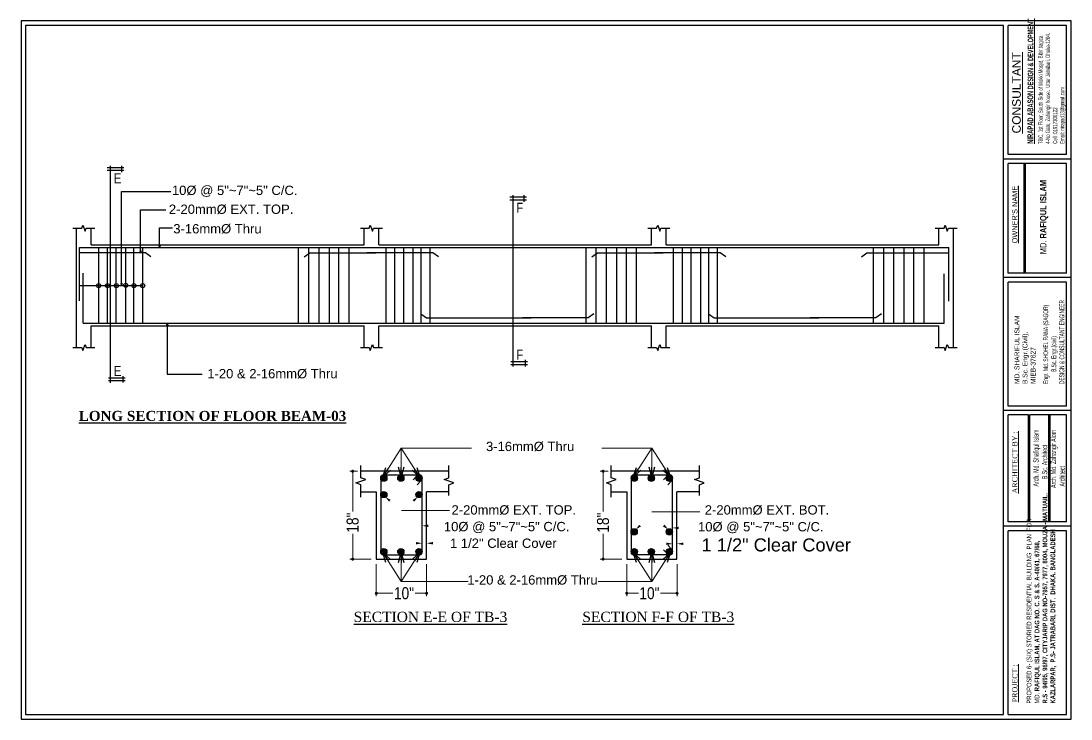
# Model space of a CAD drawing. Header units: inches. Extents: x -159432 to -126829, y -44881 to -40109.
# Drawn here: x -136685 to -135635, y -42614 to -41915 of the extents above; entities that cross this region are included whole.
import ezdxf

# ---------------------------------------------------------------- set-up
doc = ezdxf.new("R2010")
doc.units = ezdxf.units.IN
doc.header["$LTSCALE"] = 10
doc.header["$MEASUREMENT"] = 0
doc.header["$PDMODE"] = 34
doc.layers.get('0').update_dxf_attribs({"color": 140, "lineweight": 25})
doc.layers.get('Defpoints').update_dxf_attribs({"lineweight": 25})
for name, color, linetype, lineweight in [('B', 7, 'Continuous', 30), ('Dim-1', 7, 'Continuous', 13), ('hatch', 141, 'Continuous', 30), ('line', 134, 'Continuous', 30), ('rod', 167, 'Continuous', 30), ('TEX', 7, 'Continuous', 18), ('TEXT', 6, 'Continuous', 25), ('TEXT 02', 7, 'Continuous', 9), ('wall', 7, 'Continuous', 25), ('win', 143, 'Continuous', 25)]:
    doc.layers.add(name, color=color, linetype=linetype, lineweight=lineweight)
doc.styles.add('222', font='arial.ttf')
doc.styles.add('AR8', font='swisscl.ttf', dxfattribs={"height": 10})
doc.styles.add('AREAL', font='arial.ttf')
doc.styles.add('Arial', font='times.ttf', dxfattribs={"height": 8})
doc.styles.add('Arial Narrow', font='ARIALN.TTF', dxfattribs={"height": 8})
doc.styles.add('arn', font='ARIALN.TTF')
doc.styles.add('style1', font='micross.ttf', dxfattribs={"height": 18})
doc.dimstyles.new('ARCHITECTURAL', dxfattribs={"dimscale": 0, "dimtxt": 4, "dimasz": 2.5, "dimexe": 4, "dimexo": 4, "dimgap": 2, "dimtad": 1, "dimdec": 0, "dimzin": 3, "dimdsep": 46, "dimlunit": 4, "dimtxsty": 'Standard', "dimcen": -0.25, "dimclrd": 4, "dimclre": 256, "dimclrt": 2, "dimadec": 0, "dimazin": 0, "dimtfac": 1, "dimtdec": 0, "dimtofl": 0, "dimtmove": 2, "dimatfit": 3, "dimfxl": 1, "dimfrac": 2, "dimtolj": 1, "dimtzin": 0, "dimlwd": -1, "dimarcsym": 0})
doc.dimstyles.get("Standard").update_dxf_attribs({"dimtxt": 8, "dimasz": 2, "dimexe": 2, "dimexo": 3, "dimgap": 2, "dimtad": 1, "dimdec": 0, "dimzin": 0, "dimdsep": 46, "dimlunit": 3, "dimtxsty": 'Arial Narrow', "dimblk": 'DOT', "dimcen": 0.09, "dimclrd": 256, "dimclre": 256, "dimclrt": 256, "dimadec": 0, "dimazin": 0, "dimtfac": 1, "dimtdec": 0, "dimtix": 1, "dimtmove": 2, "dimatfit": 3, "dimldrblk": 'OPEN30', "dimfxl": 1, "dimtolj": 1, "dimtzin": 0, "dimlwd": -1, "dimlwe": -1, "dimarcsym": 0})

# ---------------------------------------------------------------- blocks, each defined once
blk = doc.blocks.new('_Dot')
at = {"color": 0, "linetype": 'ByBlock', "lineweight": -2}
blk.add_line((-0.5, 0), (-1, 0), dxfattribs=at)
at = {"color": 0, "linetype": 'ByBlock', "const_width": 0.5}
blk.add_lwpolyline([(-0.25, 0, 1), (0.25, 0, 1)], format="xyb", close=True, dxfattribs=at)
blk = doc.blocks.new('_Open30')
at = {"color": 0, "linetype": 'ByBlock', "lineweight": -2}
for p, q in [((-1, 0.26794919), (0, 0)), ((0, 0), (-1, -0.26794919)), ((0, 0), (-1, 0))]:
    blk.add_line(p, q, dxfattribs=at)
blk = doc.blocks.new('*D184')
at = {"layer": 'Defpoints', "color": 0}
for p in [(-136353.4660278785, -42365.52570059636), (-136343.5045762464, -42365.52570059636), (-136329.8009897969, -42453.47876128605)]:
    blk.add_point(p, dxfattribs=at)
at = {"layer": 'Dim-1'}
for p, q in [((-136348.5045762464, -42365.52570059636), (-136356.4660278785, -42365.52570059636)), ((-136353.4660278785, -42368.52570059636), (-136353.4660278785, -42405.97767432455)), ((-136353.4660278785, -42450.47876128605), (-136353.4660278785, -42428.02678755783)), ((-136334.8009897969, -42453.47876128605), (-136356.4660278785, -42453.47876128605))]:
    blk.add_line(p, q, dxfattribs=at)
at = {"layer": 'Dim-1', "xscale": 3, "yscale": 3, "zscale": 3}
for p, rotation in [((-136353.4660278785, -42365.52570059636), 90), ((-136353.4660278785, -42453.47876128605), 270)]:
    blk.add_blockref('_Dot', p, dxfattribs=dict(at, rotation=rotation))
at = {"layer": 'Dim-1', "color": 7, "insert": (-136353.4660278785, -42417.00223094121), "char_height": 12, "attachment_point": 5, "rotation": 90, "style": 'arn'}
blk.add_mtext('\\A1;{\\C256;18"}', dxfattribs=at)
blk = doc.blocks.new('DOT')
blk.add_line((-0.5, 0), (-1, 0))
at = {"const_width": 0.5}
blk.add_lwpolyline([(-0.25, 0, 1), (0.25, 0, 1)], format="xyb", close=True, dxfattribs=at)
blk = doc.blocks.new('*D185')
at = {"layer": 'Defpoints', "color": 0}
for p in [(-136329.8009897969, -42453.47876128605), (-136279.4382486859, -42453.47876128605), (-136329.8009897969, -42487.69142656698)]:
    blk.add_point(p, dxfattribs=at)
at = {"layer": 'Dim-1'}
for p, q in [((-136329.8009897969, -42458.47876128605), (-136329.8009897969, -42490.69142656698)), ((-136279.4382486859, -42458.47876128605), (-136279.4382486859, -42490.69142656698)), ((-136326.8009897969, -42487.69142656698), (-136313.144175858, -42487.69142656698)), ((-136282.4382486859, -42487.69142656698), (-136291.0950626247, -42487.69142656698))]:
    blk.add_line(p, q, dxfattribs=at)
at = {"layer": 'Dim-1', "xscale": 3, "yscale": 3, "zscale": 3, "rotation": 180}
blk.add_blockref('_Dot', (-136329.8009897969, -42487.69142656698), dxfattribs=at)
at = {"layer": 'Dim-1', "xscale": 3, "yscale": 3, "zscale": 3}
blk.add_blockref('_Dot', (-136279.4382486859, -42487.69142656698), dxfattribs=at)
at = {"layer": 'Dim-1', "color": 7, "insert": (-136302.1196192413, -42487.69142656698), "char_height": 12, "attachment_point": 5, "style": 'arn'}
blk.add_mtext('\\A1;{\\C256;10"}', dxfattribs=at)
blk = doc.blocks.new('*D186')
at = {"layer": 'Defpoints', "color": 0}
for p in [(-136102.8809848258, -42365.52570059636), (-136092.9195331937, -42365.52570059636), (-136079.2159467442, -42453.47876128605)]:
    blk.add_point(p, dxfattribs=at)
at = {"layer": 'Dim-1'}
for p, q in [((-136097.9195331937, -42365.52570059636), (-136105.8809848258, -42365.52570059636)), ((-136102.8809848258, -42368.52570059636), (-136102.8809848258, -42405.97767432455)), ((-136102.8809848258, -42450.47876128605), (-136102.8809848258, -42428.02678755783)), ((-136084.2159467442, -42453.47876128605), (-136105.8809848258, -42453.47876128605))]:
    blk.add_line(p, q, dxfattribs=at)
at = {"layer": 'Dim-1', "xscale": 3, "yscale": 3, "zscale": 3}
for p, rotation in [((-136102.8809848258, -42365.52570059636), 90), ((-136102.8809848258, -42453.47876128605), 270)]:
    blk.add_blockref('_Dot', p, dxfattribs=dict(at, rotation=rotation))
at = {"layer": 'Dim-1', "color": 7, "insert": (-136102.8809848258, -42417.00223094121), "char_height": 12, "attachment_point": 5, "rotation": 90, "style": 'arn'}
blk.add_mtext('\\A1;{\\C256;18"}', dxfattribs=at)
blk = doc.blocks.new('*D187')
at = {"layer": 'Defpoints', "color": 0}
for p in [(-136079.2159467442, -42453.47876128605), (-136028.8532056332, -42453.47876128605), (-136079.2159467442, -42487.69142656698)]:
    blk.add_point(p, dxfattribs=at)
at = {"layer": 'Dim-1'}
for p, q in [((-136079.2159467442, -42458.47876128605), (-136079.2159467442, -42490.69142656698)), ((-136028.8532056332, -42458.47876128605), (-136028.8532056332, -42490.69142656698)), ((-136076.2159467442, -42487.69142656698), (-136067.5591328053, -42487.69142656698)), ((-136031.8532056332, -42487.69142656698), (-136045.510019572, -42487.69142656698))]:
    blk.add_line(p, q, dxfattribs=at)
at = {"layer": 'Dim-1', "xscale": 3, "yscale": 3, "zscale": 3, "rotation": 180}
blk.add_blockref('_Dot', (-136079.2159467442, -42487.69142656698), dxfattribs=at)
at = {"layer": 'Dim-1', "xscale": 3, "yscale": 3, "zscale": 3}
blk.add_blockref('_Dot', (-136028.8532056332, -42487.69142656698), dxfattribs=at)
at = {"layer": 'Dim-1', "color": 7, "insert": (-136056.5345761887, -42487.69142656698), "char_height": 12, "attachment_point": 5, "style": 'arn'}
blk.add_mtext('\\A1;{\\C256;10"}', dxfattribs=at)

msp = doc.modelspace()

# ---------------------------------------------------------------- hatches: boundary and pattern name
at = {"layer": 'rod'}
for points in [[(-136319.1482580898, -42372.47779125877, 1), (-136325.3982580898, -42372.47779125877, 1)], [(-136302.1053209082, -42372.47779125877, 1), (-136308.3553209082, -42372.47779125877, 1)], [(-136283.9818678095, -42372.47779125877, 1), (-136290.2318678095, -42372.47779125877, 1)], [(-136068.5632150371, -42372.47779125877, 1), (-136074.8132150371, -42372.47779125877, 1)], [(-136051.5202778556, -42372.47779125877, 1), (-136057.7702778556, -42372.47779125877, 1)], [(-136033.3968247569, -42372.47779125877, 1), (-136039.6468247569, -42372.47779125877, 1)], [(-136319.1482580898, -42388.85298983363, 1), (-136325.3982580898, -42388.85298983363, 1)], [(-136283.9818678095, -42388.85298983363, 1), (-136290.2318678095, -42388.85298983363, 1)], [(-136068.6530381444, -42426.19281619202, -1), (-136074.9030381444, -42426.19281619202, -1)], [(-136033.4866478642, -42426.19281619202, -1), (-136039.7366478642, -42426.19281619202, -1)], [(-136325.3982580898, -42445.95102957359, 1), (-136319.1482580898, -42445.95102957359, 1)], [(-136308.3553209082, -42445.95102957359, 1), (-136302.1053209082, -42445.95102957359, 1)], [(-136290.2318678095, -42445.95102957359, 1), (-136283.9818678095, -42445.95102957359, 1)], [(-136074.8132150371, -42445.95102957359, 1), (-136068.5632150371, -42445.95102957359, 1)], [(-136057.7702778556, -42445.95102957359, 1), (-136051.5202778556, -42445.95102957359, 1)], [(-136039.6468247569, -42445.95102957359, 1), (-136033.3968247569, -42445.95102957359, 1)]]:
    msp.add_hatch(color=256, dxfattribs=at).paths.add_polyline_path(points)

# ---------------------------------------------------------------- linework, layer by layer
at = {"layer": 'B'}
for points in [[(-136345.7946769752, -42241.62645916426), (-136336.9892135483, -42241.62645916426), (-136335.8885306196, -42244.65056065517), (-136333.6871647653, -42238.60235767335), (-136332.5864818365, -42241.62645916426), (-136323.781018413, -42241.62645916426)], [(-135770.5043998741, -42241.62645916426), (-135761.6989364472, -42241.62645916426), (-135760.5982535185, -42244.65056065517), (-135758.3968876642, -42238.60235767335), (-135757.2962047354, -42241.62645916426), (-135748.4907413118, -42241.62645916426)]]:
    msp.add_lwpolyline(points, dxfattribs=at)
at = {"layer": 'hatch', "ltscale": 15}
for p, q in [((-136596.0263682146, -42059.64949627425), (-136596.0263682146, -42277.02857460817)), ((-136584.5075896951, -42066.23248306155), (-136584.5075896951, -42059.68854445521)), ((-136599.0281691591, -42061.50148251995), (-136582.4181406414, -42061.50148251995)), ((-136599.0281691591, -42064.19675752002), (-136582.4181406414, -42064.19675752002)), ((-136196.2737763137, -42090.92919587794), (-136179.663747796, -42090.92919587794)), ((-136193.2719753692, -42089.07720963224), (-136193.2719753692, -42260.72251825187)), ((-136181.7531968497, -42095.66019641954), (-136181.7531968497, -42089.1162578132)), ((-136196.2737763137, -42093.62447087801), (-136179.663747796, -42093.62447087801)), ((-136629.770872431, -42241.62645916423), (-136629.770872431, -42122.07278030102)), ((-136615.095100055, -42138.67607325826), (-136615.095100055, -42122.07278030102)), ((-136342.1257338804, -42138.67607325828), (-136342.1257338804, -42122.07278030104)), ((-136342.1257338804, -42138.67607325828), (-136342.1257338804, -42122.07278030104)), ((-136327.4499615044, -42138.67607325828), (-136327.4499615044, -42122.07278030104)), ((-136327.4499615044, -42138.67607325828), (-136327.4499615044, -42122.07278030104)), ((-136054.4805953299, -42138.67607325834), (-136054.4805953299, -42122.07278030104)), ((-136039.8048229539, -42138.67607325834), (-136039.8048229539, -42122.07278030104)), ((-135766.8354567793, -42138.67607325834), (-135766.8354567793, -42122.07278030104)), ((-135752.1596844033, -42138.67607325834), (-135752.1596844033, -42122.07278030104)), ((-136615.095100055, -42138.67607325826), (-136342.1257338804, -42138.67607325828)), ((-136327.4499615044, -42138.67607325828), (-136054.4805953299, -42138.67607325834)), ((-136039.8048229539, -42138.67607325834), (-135766.8354567793, -42138.67607325834)), ((-135752.1596844033, -42241.62645916426), (-135752.1596844033, -42138.67607325834)), ((-136615.095100055, -42241.62645916423), (-136615.095100055, -42220.0924635332)), ((-136615.095100055, -42220.0924635332), (-136342.1257338804, -42220.09246353323)), ((-136342.1257338804, -42241.62645916426), (-136342.1257338804, -42220.09246353323)), ((-136342.1257338804, -42241.62645916426), (-136342.1257338804, -42220.09246353323)), ((-136327.4499615044, -42241.62645916426), (-136327.4499615044, -42220.09246353323)), ((-136327.4499615044, -42241.62645916426), (-136327.4499615044, -42220.09246353323)), ((-136327.4499615044, -42220.09246353323), (-136054.4805953299, -42220.09246353328)), ((-136054.4805953299, -42241.62645916426), (-136054.4805953299, -42220.09246353328)), ((-136039.8048229539, -42241.62645916426), (-136039.8048229539, -42220.09246353328)), ((-136039.8048229539, -42220.09246353328), (-135766.8354567793, -42220.09246353328)), ((-135766.8354567793, -42241.62645916426), (-135766.8354567793, -42220.09246353328)), ((-136195.0688253696, -42255.79843472853), (-136178.4587968519, -42255.79843472853)), ((-136195.0688253696, -42258.49370972819), (-136178.4587968519, -42258.49370972819)), ((-136180.5482459055, -42260.52943527012), (-136180.5482459055, -42253.98549666379)), ((-136583.3026387509, -42276.83549162643), (-136583.3026387509, -42270.29155302009)), ((-136597.823218215, -42272.10449108484), (-136581.2131896973, -42272.10449108484)), ((-136597.823218215, -42274.79976608449), (-136581.2131896973, -42274.79976608449))]:
    msp.add_line(p, q, dxfattribs=at)
for points in [[(-136633.4398155258, -42122.07278030102), (-136624.6343520989, -42122.07278030102), (-136623.5336691701, -42119.0486788101), (-136621.3323033159, -42125.09688179193), (-136620.2316203871, -42122.07278030102), (-136611.4261569635, -42122.07278030102)], [(-136345.7946769752, -42122.07278030104), (-136336.9892135483, -42122.07278030104), (-136335.8885306196, -42119.04867881013), (-136333.6871647653, -42125.09688179196), (-136332.5864818365, -42122.07278030104), (-136323.781018413, -42122.07278030104)], [(-136345.7946769752, -42122.07278030104), (-136336.9892135483, -42122.07278030104), (-136335.8885306196, -42119.04867881013), (-136333.6871647653, -42125.09688179196), (-136332.5864818365, -42122.07278030104), (-136323.781018413, -42122.07278030104)], [(-136058.1495384247, -42122.07278030104), (-136049.3440749978, -42122.07278030104), (-136048.243392069, -42119.04867881013), (-136046.0420262148, -42125.09688179196), (-136044.941343286, -42122.07278030104), (-136036.1358798624, -42122.07278030104)], [(-135770.5043998741, -42122.07278030104), (-135761.6989364472, -42122.07278030104), (-135760.5982535185, -42119.04867881013), (-135758.3968876642, -42125.09688179196), (-135757.2962047354, -42122.07278030104), (-135748.4907413118, -42122.07278030104)], [(-136633.4398155258, -42241.62645916423), (-136624.6343520989, -42241.62645916423), (-136623.5336691701, -42244.65056065514), (-136621.3323033159, -42238.60235767332), (-136620.2316203871, -42241.62645916423), (-136611.4261569635, -42241.62645916423)], [(-136345.7946769752, -42241.62645916426), (-136336.9892135483, -42241.62645916426), (-136335.8885306196, -42244.65056065517), (-136333.6871647653, -42238.60235767335), (-136332.5864818365, -42241.62645916426), (-136323.781018413, -42241.62645916426)], [(-136058.1495384247, -42241.62645916426), (-136049.3440749978, -42241.62645916426), (-136048.243392069, -42244.65056065517), (-136046.0420262148, -42238.60235767335), (-136044.941343286, -42241.62645916426), (-136036.1358798624, -42241.62645916426)]]:
    msp.add_lwpolyline(points, dxfattribs=at)
at = {"layer": 'line'}
for p, q in [((-135702.2202195683, -42608.99442567502), (-135702.2202195683, -41919.32066493134)), ((-135697.4685926905, -42048.5361272099), (-135697.4685926905, -41919.32066507448)), ((-135639.2239895207, -42048.5361270667), (-135697.4685926905, -42048.5361272099)), ((-135634.6297084844, -42053.04735168488), (-135702.2202195683, -42053.04735168488)), ((-135697.4685926905, -42167.10420997591), (-135697.4685926905, -42057.30795285624)), ((-135639.2239895207, -42057.30795271304), (-135697.4685926905, -42057.30795285624)), ((-135681.4914544923, -42167.10420989605), (-135681.4914547063, -42057.30795277643)), ((-135680.1788025036, -42167.10420989278), (-135680.1788027177, -42057.30795277317)), ((-135634.6297084844, -42171.61543445089), (-135702.2202195683, -42171.61543445089)), ((-135665.0229540076, -42167.10420989605), (-135697.4685926905, -42167.10420997591)), ((-135697.4685926905, -42300.27813523489), (-135697.4685926905, -42176.12665892597)), ((-135663.7103020011, -42176.12665900889), (-135697.4685926905, -42176.12665892597)), ((-135639.2239895207, -42167.10420983271), (-135665.0229540076, -42167.10420989605)), ((-135665.0229536933, -42300.27813515519), (-135697.4685926905, -42300.27813523489)), ((-135639.2239895207, -42300.27813509163), (-135665.0229536933, -42300.27813515519)), ((-135634.6297084844, -42304.60122518868), (-135702.2202195683, -42304.60122518868)), ((-135697.4685926905, -42416.04054495633), (-135697.4685926905, -42309.04996088116)), ((-135677.0643448263, -42309.04996080135), (-135697.4685926905, -42309.04996088116)), ((-135697.4685926905, -42391.4787665746), (-135697.4685926905, -42309.04996088116)), ((-135677.064344589, -42416.04054487659), (-135677.0643448263, -42309.04996080135)), ((-135639.2239895207, -42309.04996073795), (-135675.7516928372, -42309.04996079823)), ((-135675.7516926, -42416.04054487336), (-135675.7516928372, -42309.04996079823)), ((-135656.7372729156, -42415.75122189807), (-135656.7372730687, -42309.04996076784)), ((-135655.4246209265, -42415.75122189141), (-135655.4246210798, -42309.04996076552)), ((-135677.064344589, -42416.04054487659), (-135697.4685926905, -42416.04054495633)), ((-135639.2239904458, -42416.04054481326), (-135675.7516926, -42416.04054487336)), ((-135634.6297084844, -42420.63482676331), (-135702.2202195683, -42420.63482692946)), ((-135639.2239904458, -42425.22910873597), (-135697.4685926905, -42425.22910887911)), ((-135697.4685926905, -42608.99442567492), (-135697.4685926905, -42425.22910887911))]:
    msp.add_line(p, q, dxfattribs=at)
msp.add_lwpolyline([(-136685.3782043813, -42613.58870763619), (-135634.6297084844, -42613.58870763633), (-135634.6297084844, -41914.72638296987), (-136685.3782043813, -41914.72638296987)], close=True, dxfattribs=at)
for points in [[(-135702.2202195683, -41919.32066493134), (-136680.7839224198, -41919.32066493134), (-136680.7839224198, -42608.99442567488), (-135702.2202195683, -42608.99442567492)], [(-135639.2239904458, -42048.5361270667), (-135639.2239904458, -41919.32066493134), (-135697.4685926905, -41919.32066493134)], [(-135639.2239904458, -42167.10420983271), (-135639.2239904458, -42057.30795271304)], [(-135639.2239904458, -42300.27813509163), (-135639.2239904458, -42176.1266590692), (-135663.7103020011, -42176.12665900889)], [(-135639.2239904458, -42416.04054481326), (-135639.2239904458, -42309.04996073795)], [(-135697.4685926905, -42608.99442567492), (-135639.2239904458, -42608.99442567502), (-135639.2239904458, -42425.22910873597)]]:
    msp.add_lwpolyline(points, dxfattribs=at)
at = {"layer": 'rod'}
for p, q in [((-136626.8357179564, -42195.05446004072), (-136626.8357179564, -42141.61122773324)), ((-136626.8357179564, -42141.61122773324), (-136292.3937491194, -42141.61122773326)), ((-136607.6285768007, -42217.15730905828), (-136607.6285768007, -42141.61122773324)), ((-136598.8231133771, -42217.15730905828), (-136598.8231133771, -42141.61122773324)), ((-136590.0176499502, -42217.15730905828), (-136590.0176499502, -42141.61122773324)), ((-136580.4783979063, -42217.15730905828), (-136580.4783979063, -42141.61122773324)), ((-136572.4067230996, -42217.15730905828), (-136572.4067230996, -42141.61122773324)), ((-136563.6012596761, -42217.15730905828), (-136563.6012596761, -42141.61122773324)), ((-136407.6039024041, -42217.1573090583), (-136407.6039024041, -42141.61122773326)), ((-136397.3308617432, -42217.1573090583), (-136397.3308617432, -42141.61122773326)), ((-136387.057821079, -42217.1573090583), (-136387.057821079, -42141.61122773326)), ((-136376.7847804182, -42217.1573090583), (-136376.7847804182, -42141.61122773326)), ((-136367.2455283743, -42217.1573090583), (-136367.2455283743, -42141.61122773326)), ((-136356.9724877101, -42217.1573090583), (-136356.9724877101, -42141.61122773326)), ((-136339.1905794059, -42141.61122773326), (-136044.4955821501, -42141.61122773326)), ((-136319.9834382501, -42217.1573090583), (-136319.9834382501, -42141.61122773326)), ((-136311.1779748265, -42217.1573090583), (-136311.1779748265, -42141.61122773326)), ((-136302.3725113996, -42217.1573090583), (-136302.3725113996, -42141.61122773326)), ((-136292.8332593557, -42217.1573090583), (-136292.8332593557, -42141.61122773326)), ((-136284.7615845491, -42217.1573090583), (-136284.7615845491, -42141.61122773326)), ((-136275.9561211255, -42217.1573090583), (-136275.9561211255, -42141.61122773326)), ((-136119.9587638535, -42217.1573090583), (-136119.9587638535, -42141.61122773326)), ((-136109.6857231927, -42217.1573090583), (-136109.6857231927, -42141.61122773326)), ((-136099.4126825285, -42217.1573090583), (-136099.4126825285, -42141.61122773326)), ((-136089.1396418677, -42217.1573090583), (-136089.1396418677, -42141.61122773326)), ((-136079.6003898238, -42217.1573090583), (-136079.6003898238, -42141.61122773326)), ((-136069.3273491596, -42217.1573090583), (-136069.3273491596, -42141.61122773326)), ((-136051.5454408553, -42141.61122773326), (-135756.9540326777, -42141.61122773326)), ((-136032.3382996996, -42217.1573090583), (-136032.3382996996, -42141.61122773326)), ((-136023.532836276, -42217.1573090583), (-136023.532836276, -42141.61122773326)), ((-136014.7273728491, -42217.1573090583), (-136014.7273728491, -42141.61122773326)), ((-136005.1881208052, -42217.1573090583), (-136005.1881208052, -42141.61122773326)), ((-135997.1164459985, -42217.1573090583), (-135997.1164459985, -42141.61122773326)), ((-135988.3109825749, -42217.1573090583), (-135988.3109825749, -42141.61122773326)), ((-135832.313625303, -42217.1573090583), (-135832.313625303, -42141.61122773326)), ((-135822.0405846421, -42217.1573090583), (-135822.0405846421, -42141.61122773326)), ((-135811.7675439779, -42217.1573090583), (-135811.7675439779, -42141.61122773326)), ((-135801.4945033171, -42217.1573090583), (-135801.4945033171, -42141.61122773326)), ((-135791.9552512732, -42217.1573090583), (-135791.9552512732, -42141.61122773326)), ((-135781.682210609, -42217.1573090583), (-135781.682210609, -42141.61122773326)), ((-135756.9540326778, -42195.40141605285), (-135756.9540326778, -42141.61122773414)), ((-136623.0570072622, -42217.15730905828), (-136623.0570072622, -42167.32858784831)), ((-135761.6961699841, -42217.15730905877), (-135761.6961699841, -42167.82679567727)), ((-136626.8357179564, -42179.66305910701), (-136563.6012596761, -42179.66305910701)), ((-136623.0570072622, -42217.15730905828), (-136292.3937491193, -42217.1573090583)), ((-136339.1905794059, -42217.1573090583), (-136045.8990228888, -42217.1573090583)), ((-136051.5454408553, -42217.1573090583), (-135761.6961699841, -42217.1573090583)), ((-136325.3982580843, -42371.55415711499), (-136325.3982580843, -42446.87466371737)), ((-136286.1832336686, -42369.35279125877), (-136323.1968922308, -42369.35279125877)), ((-136289.1492934185, -42370.13404125877), (-136292.8925981526, -42374.23520103459)), ((-136285.1613499249, -42374.98055215744), (-136288.8059685348, -42378.97359154531)), ((-136283.9818678095, -42446.87466371737), (-136283.9818678095, -42371.55415711499)), ((-136074.8132150317, -42371.55415711499), (-136074.8132150317, -42446.87466371737)), ((-136035.5981906159, -42369.35279125877), (-136072.6118491782, -42369.35279125877)), ((-136038.5642503659, -42370.13404125877), (-136042.3075550999, -42374.23520103459)), ((-136034.5763068722, -42374.98055215744), (-136038.2209254821, -42378.97359154531)), ((-136033.3968247569, -42446.87466371737), (-136033.3968247569, -42371.55415711499)), ((-136034.5763068722, -42443.4482686749), (-136038.2209254821, -42439.45522928703)), ((-136323.1968922308, -42449.07602957359), (-136286.1832336686, -42449.07602957359)), ((-136035.5981906159, -42449.07602957359), (-136072.6118491782, -42449.07602957359)), ((-136038.5642503659, -42448.29477957359), (-136042.3075550999, -42444.19361979777))]:
    msp.add_line(p, q, dxfattribs=at)
for points in [[(-136555.3389155188, -42150.78010130022), (-136560.9452182588, -42146.88129508345), (-136626.8357179564, -42146.88129508348)], [(-136401.8819184166, -42150.78010130022), (-136396.2756156766, -42146.88129508345), (-136330.385115979, -42146.88129508348)], [(-136267.6937769682, -42150.78010130022), (-136273.3000797083, -42146.88129508345), (-136339.1905794059, -42146.88129508348)], [(-136114.236779866, -42150.78010130028), (-136108.630477126, -42146.88129508351), (-136042.7399774285, -42146.88129508353)], [(-135980.0486384176, -42150.78010130028), (-135985.6549411577, -42146.88129508351), (-136051.5454408553, -42146.88129508353)], [(-135844.3819176908, -42150.78010130022), (-135838.7756149507, -42146.88129508345), (-135756.8504435996, -42146.88129508348)], [(-136285.1594974531, -42207.98843549134), (-136279.5531947131, -42211.88724170812), (-136174.844139957, -42211.88724170809)], [(-136112.1528009462, -42207.98843549134), (-136117.7591036863, -42211.88724170812), (-136183.6496033839, -42211.88724170809)], [(-135997.3654443057, -42207.98843549134), (-135991.7591415656, -42211.88724170812), (-135887.0500868096, -42211.88724170809)], [(-135824.3587477988, -42207.98843549134), (-135829.9650505389, -42211.88724170812), (-135895.8555502365, -42211.88724170809)]]:
    msp.add_lwpolyline(points, dxfattribs=at)
for centre in [(-136607.6285768007, -42179.66305910701), (-136598.8231133771, -42179.66305910702), (-136590.0176499502, -42179.66305910701), (-136580.4783979063, -42179.38426839576), (-136572.4067230996, -42179.66305910701), (-136563.6012596761, -42179.66305910702)]:
    msp.add_circle(centre, 2, dxfattribs=at)
for centre, start, end in [((-136323.1968922308, -42371.55415711499), 90, 180), ((-136286.1832336686, -42371.55415711499), 0, 90), ((-136072.6118491782, -42371.55415711499), 90, 180), ((-136035.5981906159, -42371.55415711499), 0, 90), ((-136323.1968922308, -42446.87466371737), 180, 270), ((-136286.1832336686, -42446.87466371737), 270, 0), ((-136072.6118491782, -42446.87466371737), 180, 270), ((-136035.5981906159, -42446.87466371737), 270, 0)]:
    msp.add_arc(centre, 2.201365856250001, start, end, dxfattribs=at)
at = {"layer": 'TEX'}
for p, q in [((-136304.817400885, -42342.36326823822), (-136234.6776112529, -42342.36326823822)), ((-136054.2323578324, -42342.36326823822), (-136104.0797398857, -42342.36326823822)), ((-136304.6900629497, -42404.83333730412), (-136256.4252746537, -42404.83333730412)), ((-136304.6900629497, -42404.83333730412), (-136264.1834001006, -42404.83333730412)), ((-136054.1948430043, -42406.13146385212), (-136005.9300547083, -42406.13146385212)), ((-136054.1948430043, -42406.13146385212), (-136013.6881801553, -42406.13146385212)), ((-136304.817400885, -42476.06555259413), (-136238.0344001528, -42476.06555259413)), ((-136054.2323578324, -42476.06555259413), (-136107.6767546815, -42476.06555259413))]:
    msp.add_line(p, q, dxfattribs=at)
for points in [[(-136316.2981764555, -42395.0979994928, 2.44713710564045, 0, 0), (-136320.6502988215, -42391.35864125494, 0, 0, 0), (-136304.6900629497, -42404.83333730412, 0, 0, 0), (-136304.6900629497, -42404.83333730412, 0, 0, 0)], [(-136292.6448620041, -42395.22529832714, 2.44713710564045, 0, 0), (-136288.4818035703, -42391.32881536308, 0, 0, 0), (-136304.6900629497, -42404.83333730412, 0, 0, 0), (-136304.6900629497, -42404.83333730412, 0, 0, 0)], [(-136065.8029565101, -42419.94780653284, 2.44713710564045, 0, 0), (-136070.1550788762, -42423.68716477069, 0, 0, 0), (-136054.1948430043, -42406.13146385212, 0, 0, 0), (-136054.1948430043, -42406.13146385212, 0, 0, 0)], [(-136042.1496420587, -42419.82050769851, 2.44713710564045, 0, 0), (-136037.9865836249, -42423.71699066256, 0, 0, 0), (-136054.1948430043, -42406.13146385212, 0, 0, 0), (-136054.1948430043, -42406.13146385212, 0, 0, 0)], [(-136277.7047318497, -42420.1487547231, 2.44713710564045, 0, 0), (-136283.9818678095, -42420.1487547231, 0, 0, 0), (-136262.2386082902, -42420.1487547231, 0, 0, 0)], [(-136027.119688797, -42422.26834480868, 2.44713710564045, 0, 0), (-136033.3968247569, -42422.26834480868, 0, 0, 0), (-136007.9192782088, -42422.26834480868, 0, 0, 0)], [(-136290.2590037694, -42437.59430563915, 2.44713710564045, 0, 0), (-136283.9818678095, -42437.59430563915, 0, 0, 0), (-136305.7251273289, -42437.59430563915, 0, 0, 0)], [(-136273.2414788796, -42437.59430563915, 2.44713710564045, 0, 0), (-136279.5186148394, -42437.59430563915, 0, 0, 0), (-136256.762211421, -42437.59430563915, 0, 0, 0)], [(-136039.6739607168, -42438.15571232171, 2.44713710564045, 0, 0), (-136033.3968247569, -42438.15571232171, 0, 0, 0), (-136055.1400842763, -42438.15571232171, 0, 0, 0)], [(-136022.6564358269, -42438.15571232171, 2.44713710564045, 0, 0), (-136028.9335717867, -42438.15571232171, 0, 0, 0), (-136006.1771683684, -42438.15571232171, 0, 0, 0)]]:
    msp.add_lwpolyline(points, format="xyseb", dxfattribs=at)
at = {"layer": 'wall'}
for centre in [(-136322.2732580898, -42372.47779125877), (-136305.2303209082, -42372.47779125877), (-136287.1068678095, -42372.47779125877), (-136071.6882150371, -42372.47779125877), (-136054.6452778556, -42372.47779125877), (-136036.5218247569, -42372.47779125877), (-136322.2732580898, -42388.85298983363), (-136287.1068678095, -42388.85298983363), (-136071.7780381444, -42426.19281619202), (-136036.6116478642, -42426.19281619202), (-136322.2732580898, -42445.95102957359), (-136305.2303209082, -42445.95102957359), (-136287.1068678095, -42445.95102957359), (-136071.6882150371, -42445.95102957359), (-136054.6452778556, -42445.95102957359), (-136036.5218247569, -42445.95102957359)]:
    msp.add_circle(centre, 3.125, dxfattribs=at)
at = {"layer": 'win'}
for p, q in [((-136257.0883548441, -42365.52570059636), (-136345.3035938867, -42365.52570059636)), ((-136006.5033117915, -42365.52570059636), (-136094.718550834, -42365.52570059636)), ((-136345.303593892, -42386.08317176557), (-136329.8009897969, -42386.08317176557)), ((-136329.8009897969, -42386.08317176557), (-136329.8009897969, -42453.47876128605)), ((-136279.5791360971, -42453.47876128605), (-136279.5791360971, -42386.22405918083)), ((-136257.0883548441, -42386.08317176557), (-136279.4382486859, -42386.08317176557)), ((-136094.7185508393, -42386.08317176557), (-136079.2159467442, -42386.08317176557)), ((-136079.2159467442, -42386.08317176557), (-136079.2159467442, -42453.47876128605)), ((-136028.9940930445, -42453.47876128605), (-136028.9940930445, -42386.22405918083)), ((-136006.5033117915, -42386.08317176557), (-136028.8532056332, -42386.08317176557)), ((-136329.8009897969, -42453.47876128605), (-136279.5791360971, -42453.47876128605)), ((-136079.2159467442, -42453.47876128605), (-136028.9940930445, -42453.47876128605))]:
    msp.add_line(p, q, dxfattribs=at)
for points in [[(-136345.303593892, -42391.36644982106), (-136345.303593892, -42379.03880102537), (-136350.1421562774, -42377.27770834065), (-136340.4650315066, -42373.75552297122), (-136345.303593892, -42371.99443028583), (-136345.303593892, -42359.66678149081)], [(-136257.0883548441, -42389.82592089057), (-136257.0883548441, -42379.03880102537), (-136252.2497924587, -42377.27770834065), (-136261.9269172295, -42373.75552297122), (-136257.0883548441, -42371.99443028583), (-136257.0883548441, -42359.66678149081)], [(-136094.7185508393, -42391.36644982106), (-136094.7185508393, -42379.03880102537), (-136099.5571132248, -42377.27770834065), (-136089.8799884539, -42373.75552297122), (-136094.7185508393, -42371.99443028583), (-136094.7185508393, -42359.66678149081)], [(-136006.5033117915, -42389.82592089057), (-136006.5033117915, -42379.03880102537), (-136001.664749406, -42377.27770834065), (-136011.3418741769, -42373.75552297122), (-136006.5033117915, -42371.99443028583), (-136006.5033117915, -42359.66678149081)]]:
    msp.add_lwpolyline(points, dxfattribs=at)
for centre in [(-136279.4382486859, -42386.22405918083), (-136028.8532056332, -42386.22405918083)]:
    msp.add_arc(centre, 0.1408874148, 90, 180, dxfattribs=at)

# ---------------------------------------------------------------- texts
at = {"layer": 'TEX', "style": 'AREAL'}
for s, p in [('2-20mm%%C EXT. TOP.', (-136537.3689164161, -42107.85788561787)), ('3-16mm%%C Thru ', (-136532.9625117642, -42127.40941147114)), ('1-20 & 2-16mm%%C Thru ', (-136498.9709483129, -42272.47715166125)), ('3-16mm%%C Thru ', (-136220.0611331234, -42345.32665619897)), ('2-20mm%%C EXT. TOP.', (-136254.5379047937, -42408.89865133912)), ('2-20mm%%C EXT. BOT.', (-136001.1233799813, -42408.89865133912)), ('10%%C @ 5"~7"~5" C/C.', (-136262.185616391, -42425.58474933374)), ('10%%C @ 5"~7"~5" C/C.', (-136007.8662863096, -42425.73250852398)), ('1-20 & 2-16mm%%C Thru ', (-136238.7275289366, -42478.99176605266))]:
    msp.add_text(s, height=9.331199999999999, dxfattribs=at).set_placement(p)
at = {"layer": 'TEX'}
for s, insert, char_height, width, attachment_point, style in [('E', (-136592.4876125142, -42067.29667552077), 10, 7.139563437926331, 1, 'arn'), ('10%%C @ 5"~7"~5" C/C.', (-136471.5304392462, -42085.21734369148), 9.331199999999999, 148.1724251614069, 5, 'AREAL'), ('F', (-136189.7332196688, -42096.72438887876), 10, 7.139563437926331, 1, 'arn'), ('F', (-136189.7332196688, -42243.81953028212), 10, 7.139563437926331, 1, 'arn'), ('E', (-136592.4876125142, -42260.12558663842), 10, 7.139563437926331, 1, 'arn')]:
    msp.add_mtext(s, dxfattribs=dict(at, insert=insert, char_height=char_height, width=width, attachment_point=attachment_point, style=style))
at = {"layer": 'TEX', "attachment_point": 5, "style": 'AREAL'}
for insert, char_height in [((-136202.7078395085, -42437.6486182617), 9.331199999999999), ((-135929.5921247991, -42439.39276126654), 13.06368)]:
    msp.add_mtext('1 1/2" Clear Cover', dxfattribs=dict(at, insert=insert, char_height=char_height))
at = {"layer": 'TEXT', "attachment_point": 1}
for s, insert, char_height, width, style in [('{\\fTimes New Roman|b1|i0|c0|p18;\\LLONG SECTION OF FLOOR BEAM-03}', (-136627.5959309333, -42305.09453124942), 10, 296.9790576106356, 'arn'), ('{\\LSECTION E-E OF TB-3}', (-136352.4583918953, -42506.19875687609), 10.26432, 151.9139341012257, 'Arial'), ('{\\LSECTION F-F OF TB-3}', (-136123.6476978953, -42506.19875687609), 10.26432, 174.0050466485469, 'Arial')]:
    msp.add_mtext(s, dxfattribs=dict(at, insert=insert, char_height=char_height, width=width, style=style))
at = {"layer": 'TEXT 02', "color": 1, "insert": (-135678.1793917967, -42037.63690803007), "char_height": 6.246012655179007, "width": 159.0156673214061, "attachment_point": 1, "rotation": 89.99999999999967, "style": 'AR8'}
msp.add_mtext('\\pt1.04;{\\fArial Narrow|b1|i0|c0|p34;\\H0.9231x;\\W0.7;\\LNIRAPAD ABASON\\fArial Narrow|b0|i0|c0|p34;\\H0.965x; \\fArial Narrow|b1|i0|c0|p34;DESIGN & DEVELOPMENT}', dxfattribs=at)
at = {"layer": 'TEXT 02', "attachment_point": 1}
for s, insert, char_height, width, rotation, style in [('\\pt1.387;{\\fArial|b0|i0|c0|p34;\\L\\C7;CONSULTANT}', (-135693.4853622053, -42027.34984486717), 8.593332908499145, 56.95764267416502, 89.99999999999972, 'AR8'), ("{\\fSwis721 Lt BT|b0|i0|c0|p34;\\L\\C0;OWNER'S NAME}", (-135693.4529172737, -42137.32247014344), 5.246447721346765, 56.00127358722366, 89.99999999999656, '222'), ('{\\fArial|b0|i0|c161|p34;\\W0.7;MD.\\fArial|b1|i0|c0|p34; RAFIQUL ISLAM}', (-135665.6149489745, -42148.2509872046), 6.388457061701419, 90.84837612928487, 89.99999999999653, 'AREAL'), ('{\\fArial Narrow|b0|i0|c0|p34;\\W0.7;Engr. Md. SHOHEL RANA (SAGOR)\\P         B.Sc. Engr.(civil)  \\PDESIGN & CONSULTANT ENGINEER  }', (-135662.3369205673, -42278.20856723717), 4.851000000000001, 106.6641940787397, 89.99999999999648, '222'), ('{\\fArial Narrow|b0|i0|c0|p34;MD. SHARIFUL ISLAM\\PB.Sc. Engr.(Civil),\\PMIEB-37627}', (-135691.1546060013, -42278.20856723717), 4.851000000000001, 106.6641940787397, 89.99999999999648, '222'), ('{\\fTimes New Roman|b0|i0|c0|p18;\\LARCHITECT BY :}', (-135693.4344350328, -42387.76561900698), 5.246447721346765, 62.36855763781281, 89.99999999999656, '222'), ('{\\fArial Narrow|b0|i0|c0|p34;\\W0.7;\\P Arch. Md. Shafiqul Islam\\P      B.Sc. Architect\\PArch. Md. Zahangir Alom\\P Architect}', (-135681.0502328401, -42382.26337723093), 5.246447721346765, 86.6017539762447, 89.99999999999656, '222'), ('\\pt6.13;{\\fArial|b0|i0|c161|p34;\\W0.7;PROPOSED 6- (SIX) STORIED RESIDENTIAL BUILDING  PLAN  FOR \\fArial|b0|i0|c0|p34;\\P\\fArial|b0|i0|c161|p34;MD.\\fArial|b1|i0|c0|p34; RAFIQUL ISLAM, AT DAG NO. C. S & S. A-40/41, 67/68,\\PR.S - 94/95, 96/97, CITYJARIP DAG NO-7957, 7977, 8004, MOUZA - MATUAIL, \\PKAZLARPAR,  P.S- JATRABARI, DIST.  DHAKA. BANGLADESH}', (-135678.9965940452, -42598.09873578907), 4.76949792849706, 168.4672558348785, 89.99999999999653, 'AREAL'), ('{\\fTimes New Roman|b0|i0|c0|p18;\\LPROJECT :}', (-135693.4344350328, -42596.87594892669), 5.246447721346765, 37.8878450757523, 89.99999999999656, '222')]:
    msp.add_mtext(s, dxfattribs=dict(at, insert=insert, char_height=char_height, width=width, rotation=rotation, style=style))
at = {"layer": 'TEXT 02', "color": 3, "insert": (-135667.2031526404, -42037.69025114351), "char_height": 4.331751563583211, "width": 119.4548292136399, "attachment_point": 1, "rotation": 89.99999999999972, "style": 'style1'}
msp.add_mtext('{\\fArial Narrow|b0|i0|c0|p34;\\W0.7;78/C, 1st Floor, South Side of Mokki Mosjid, Bibir bagica\\P4-No Gate, Zahangir house,  Uttar Jatrabari, Dhaka-1204. \\PCell :01917300122 \\PEmail: nirapad13@gmail.com}', dxfattribs=at)

# ---------------------------------------------------------------- dimensions: what is measured, and where the dimension line sits
at = {"layer": 'Dim-1'}
for base, p1, p2, angle, text, picture, middle in [((-136353.4660278785, -42365.52570059636), (-136329.8009897969, -42453.47876128605), (-136343.5045762464, -42365.52570059636), 90, '{\\C256;18"}', '*D184', (-136353.4660278785, -42417.00223094121)), ((-136102.8809848258, -42365.52570059636), (-136079.2159467442, -42453.47876128605), (-136092.9195331937, -42365.52570059636), 90, '{\\C256;18"}', '*D186', (-136102.8809848258, -42417.00223094121)), ((-136329.8009897969, -42487.69142656698), (-136279.4382486859, -42453.47876128605), (-136329.8009897969, -42453.47876128605), 180, '{\\C256;10"}', '*D185', (-136302.1196192413, -42487.69142656698)), ((-136079.2159467442, -42487.69142656698), (-136028.8532056332, -42453.47876128605), (-136079.2159467442, -42453.47876128605), 180, '{\\C256;10"}', '*D187', (-136056.5345761887, -42487.69142656698))]:
    dim = msp.add_linear_dim(base=base, p1=p1, p2=p2, angle=angle, text=text, dimstyle='ARCHITECTURAL', override={"dimscale": 1, "dimtxt": 12, "dimasz": 3, "dimexe": 3, "dimexo": 5, "dimtxsty": 'arn', "dimblk": 'Dot', "dimclrd": 256, "dimclrt": 7, "dimtix": 1, "dimtofl": 1, "dimldrblk": 'Open30', "dimtfillclr": 256, "dimlwe": 65535}, dxfattribs=at)
    dim.commit()
    dim.dimension.update_dxf_attribs({"geometry": picture, "text_midpoint": middle, "dimtype": 160})

# ---------------------------------------------------------------- leaders
at = {"layer": 'hatch', "ltscale": 15}
for points in [[(-136584.74100819, -42179.67886898215), (-136584.74100819, -42085.34381537152), (-136535.3578164918, -42085.34381537152)], [(-136565.7019215965, -42146.88129508345), (-136565.7019215965, -42103.8708986838), (-136540.3044759743, -42103.8708986838)], [(-136546.6183034271, -42141.61122773325), (-136546.6183034271, -42121.97371568013), (-136533.756442112, -42121.97371568013)], [(-136539.0443212654, -42217.12841610128), (-136539.0443212654, -42268.41674388143), (-136504.0555338864, -42268.41674388143)]]:
    msp.add_leader(points, dimstyle='Standard', dxfattribs=at)
at = {"layer": 'TEX'}
for points, override in [([(-136323.2452216569, -42371.56749464339), (-136304.817400885, -42342.36326823822)], {"dimasz": 10, "dimgap": 2, "dimtad": 0}), ([(-136304.817400885, -42371.56749464339), (-136304.817400885, -42342.36326823822)], {"dimasz": 10, "dimtad": 0}), ([(-136286.1349042425, -42371.56749464339), (-136304.817400885, -42342.36326823822)], {"dimasz": 10, "dimgap": 2, "dimtad": 0}), ([(-136072.6601786042, -42371.56749464339), (-136054.2323578324, -42342.36326823822)], {"dimasz": 10, "dimgap": 2, "dimtad": 0}), ([(-136054.2323578324, -42371.56749464339), (-136054.2323578324, -42342.36326823822)], {"dimasz": 10, "dimtad": 0}), ([(-136035.5498611898, -42371.56749464339), (-136054.2323578324, -42342.36326823822)], {"dimasz": 10, "dimgap": 2, "dimtad": 0}), ([(-136323.2452216569, -42446.86132618895), (-136304.817400885, -42476.06555259413)], {"dimasz": 10, "dimgap": 2, "dimtad": 0}), ([(-136304.817400885, -42446.86132618895), (-136304.817400885, -42476.06555259413)], {"dimasz": 10, "dimtad": 0}), ([(-136286.1349042425, -42446.86132618895), (-136304.817400885, -42476.06555259413)], {"dimasz": 10, "dimgap": 2, "dimtad": 0}), ([(-136072.6601786042, -42446.86132618895), (-136054.2323578324, -42476.06555259413)], {"dimasz": 10, "dimgap": 2, "dimtad": 0}), ([(-136054.2323578324, -42446.86132618895), (-136054.2323578324, -42476.06555259413)], {"dimasz": 10, "dimtad": 0}), ([(-136035.5498611898, -42446.86132618895), (-136054.2323578324, -42476.06555259413)], {"dimasz": 10, "dimgap": 2, "dimtad": 0})]:
    msp.add_leader(points, dimstyle='Standard', override=override, dxfattribs=at)

doc.saveas('drawing.dxf')
